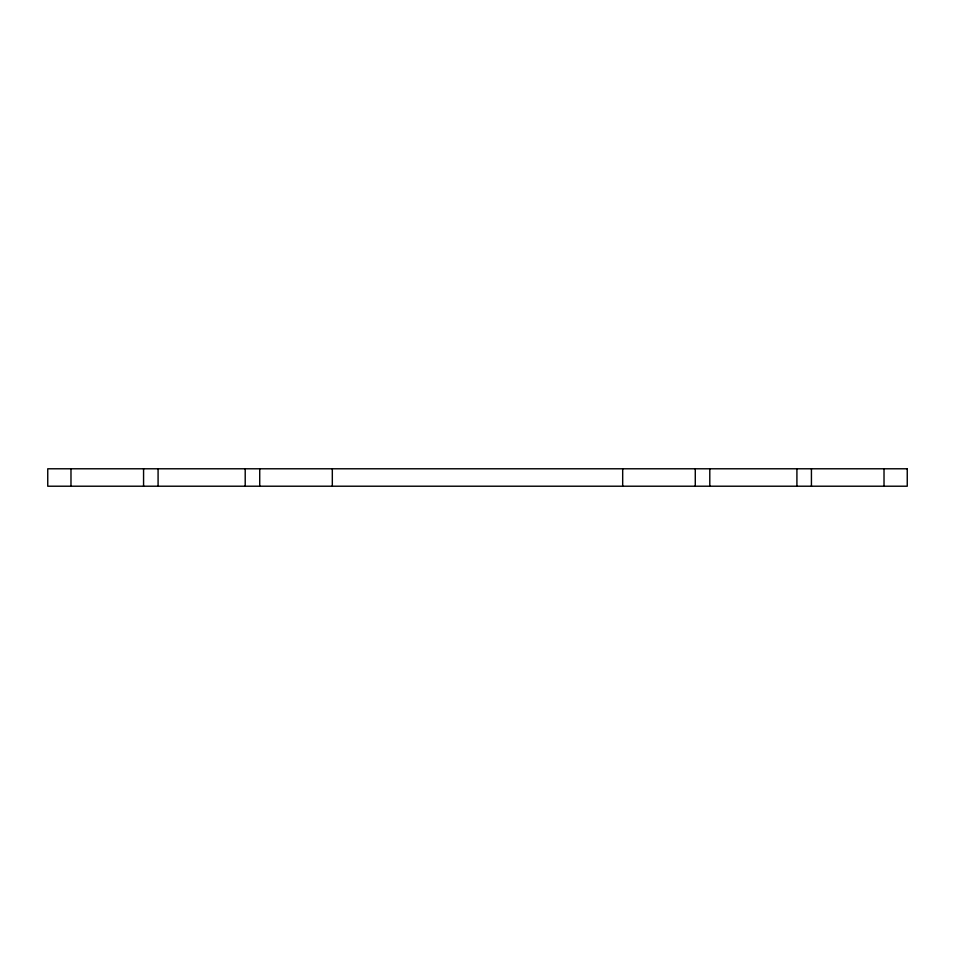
<?xml version="1.0" encoding="UTF-8"?>
<svg xmlns="http://www.w3.org/2000/svg" width="955" height="955" viewBox="0 0 955 955"><rect width="100%" height="100%" fill="white"/><g stroke="black" fill="none" stroke-linecap="round" stroke-linejoin="round"><path stroke-width="1.43" d="M884.02 468.786L884.02 486.214M811.428 468.786L811.428 486.214M796.912 468.786L796.912 486.214M709.792 468.786L709.792 486.214M695.276 468.786L695.276 486.214M622.684 468.786L622.684 486.214M332.316 468.786L332.316 486.214M259.724 468.786L259.724 486.214M245.208 468.786L245.208 486.214M158.088 468.786L158.088 486.214M143.572 468.786L143.572 486.214M70.98 468.786L70.98 486.214M907.25 468.786L47.75 468.786L47.75 486.214L907.25 486.214L907.25 468.786"/></g></svg>
